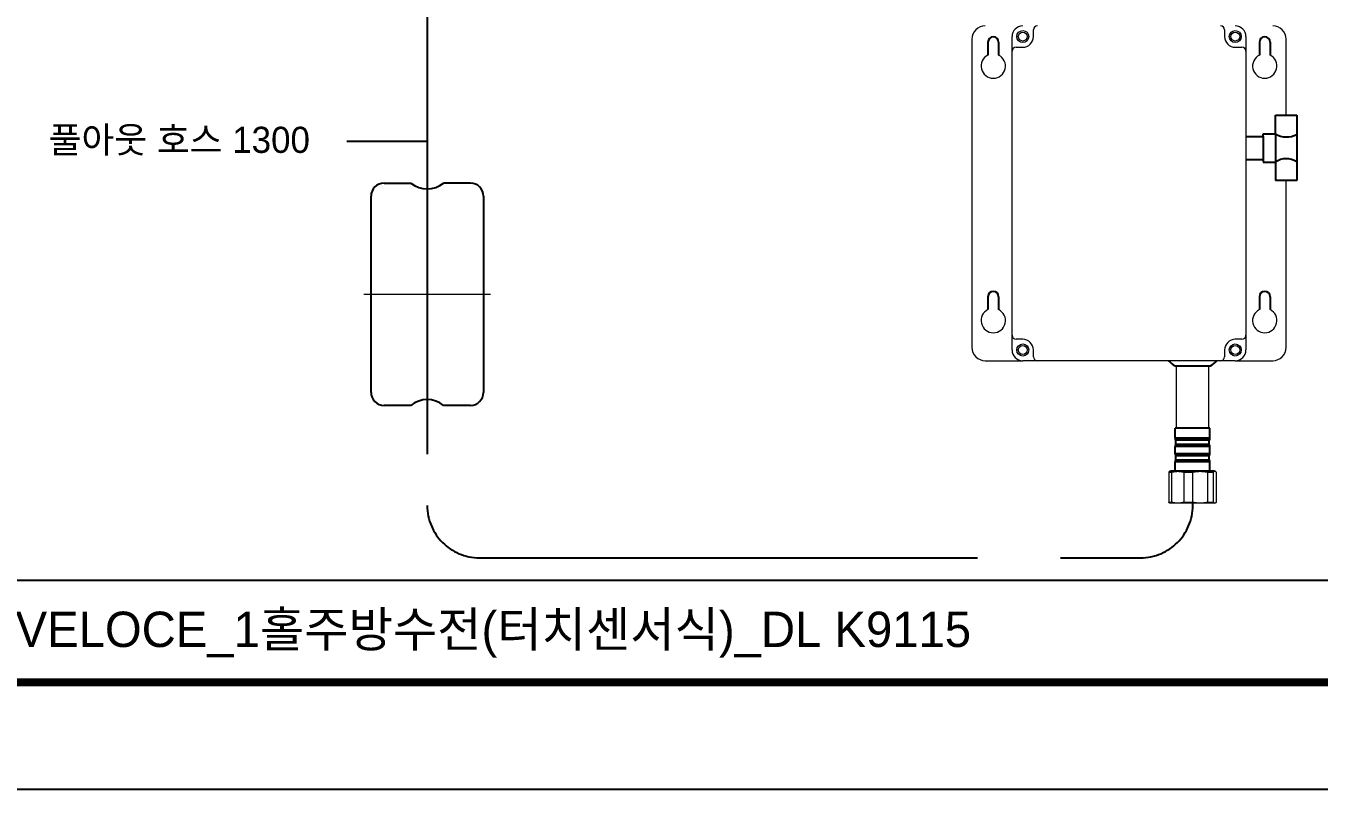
# Model space of a CAD drawing. Extents: x 0 to 1302, y 0 to 954.
# Drawn here: x 449.2 to 943.9, y 0 to 291.8 of the extents above; entities that cross this region are included whole.
import ezdxf

# ---------------------------------------------------------------- set-up
doc = ezdxf.new("R2010")
doc.units = 0
doc.header["$LTSCALE"] = 10
doc.header["$MEASUREMENT"] = 0
doc.linetypes.add('CENTER2', pattern=[28.575, 19.05, -3.175, 3.175, -3.175])
doc.layers.get('0').update_dxf_attribs({"linetype": 'CONTINUOUS'})
doc.layers.add('CEN', color=1, linetype='CENTER2')
doc.layers.add('Cneter', color=1, linetype='CENTER2', lineweight=13)
doc.layers.add('외형선(ISO)', color=7, linetype='CONTINUOUS', lineweight=50)
doc.styles.add('Daelim Dimension', font='')
doc.styles.get('Daelim Dimension').set_extended_font_data('나눔고딕')

msp = doc.modelspace()

# ---------------------------------------------------------------- linework, layer by layer
for p, q in [((817.18206, 285.51901), (817.18206, 280.5981)), ((821.28371, 285.51901), (821.28371, 280.5981)), ((920.9982, 285.51901), (920.9982, 280.5981)), ((925.09984, 285.51901), (925.09984, 280.5981)), ((927.13434, 250.5041), (927.13434, 257.67244)), ((927.13434, 257.67244), (935.33009, 257.67244)), ((935.33009, 257.67244), (935.33009, 232.72123)), ((915.88102, 249.47792), (922.4941, 249.47792)), ((922.4941, 249.47792), (922.4941, 250.5041)), ((922.4941, 250.5041), (927.13434, 250.5041)), ((922.4941, 249.47792), (922.4941, 239.6513)), ((927.13434, 250.5041), (927.13434, 232.72123)), ((915.88102, 240.67747), (922.4941, 240.67747)), ((922.4941, 239.6513), (927.13434, 239.6513)), ((935.33009, 232.72123), (927.13434, 232.72123)), ((586.23118, 231.68152), (596.48118, 231.68152)), ((619.23118, 231.68152), (608.98118, 231.68152)), ((581.23118, 151.68152), (581.23118, 226.68152)), ((624.23118, 226.68152), (624.23118, 151.68152)), ((817.18206, 188.23901), (817.18206, 183.3181)), ((821.28371, 188.23901), (821.28371, 183.3181)), ((920.9982, 188.23901), (920.9982, 183.3181)), ((925.09984, 188.23901), (925.09984, 183.3181)), ((888.75737, 161.82729), (902.27235, 161.82729)), ((596.48118, 146.68152), (586.23118, 146.68152)), ((619.23118, 146.68152), (608.98118, 146.68152))]:
    msp.add_line(p, q)
at = {"color": 7, "linetype": 'Continuous'}
for p, q in [((902.06937, 137.9343), (888.75737, 137.9343)), ((888.75737, 134.11125), (888.75737, 137.9343)), ((902.06937, 134.11125), (888.75737, 134.11125)), ((902.06937, 134.11125), (902.06937, 137.9343)), ((902.06937, 130.99845), (888.75737, 130.99845)), ((888.75737, 128.17205), (888.75737, 130.99845)), ((901.82285, 133.44484), (889.00389, 133.44484)), ((889.06457, 133.37405), (889.00389, 133.44484)), ((889.00389, 131.66486), (889.06457, 131.73565)), ((901.82285, 131.66486), (889.00389, 131.66486)), ((901.76217, 133.37405), (889.06457, 133.37405)), ((889.06457, 131.73565), (889.06457, 133.37405)), ((901.76217, 131.73565), (889.06457, 131.73565)), ((901.76217, 133.37405), (901.82285, 133.44484)), ((901.76217, 131.73565), (901.76217, 133.37405)), ((901.82285, 131.66486), (901.76217, 131.73565)), ((902.06937, 128.17205), (902.06937, 130.99845)), ((902.06937, 128.17205), (888.75737, 128.17205)), ((902.06937, 125.05925), (888.75737, 125.05925)), ((888.75737, 121.5503), (888.75737, 125.05925)), ((901.82285, 127.50564), (889.00389, 127.50564)), ((889.06457, 127.43485), (889.00389, 127.50564)), ((889.00389, 125.72566), (889.06457, 125.79645)), ((901.82285, 125.72566), (889.00389, 125.72566)), ((901.76217, 127.43485), (889.06457, 127.43485)), ((889.06457, 125.79645), (889.06457, 127.43485)), ((901.76217, 125.79645), (889.06457, 125.79645)), ((901.76217, 127.43485), (901.82285, 127.50564)), ((901.76217, 125.79645), (901.76217, 127.43485)), ((901.82285, 125.72566), (901.76217, 125.79645)), ((902.06937, 121.5503), (902.06937, 125.05925)), ((903.73337, 121.5503), (887.09337, 121.5503)), ((902.06937, 121.5503), (888.75737, 121.5503))]:
    msp.add_line(p, q, dxfattribs=at)
at = {"color": 5}
msp.add_line((20.93638, 79.93378), (1069.31095, 79.93378), dxfattribs=at)
at = {"ltscale": 0.5}
msp.add_lwpolyline([(0, 0), (1302, 0), (1302, 954), (0, 954)], close=True, dxfattribs=at)
at = {"color": 5, "linetype": 'ByBlock', "lineweight": 200, "const_width": 3}
msp.add_lwpolyline([(20.93638, 40.84943), (1280.93638, 40.84943), (1280.93638, 931.84943), (20.93638, 931.84943)], close=True, dxfattribs=at)
for centre, radius, start, end in [((819.23288, 285.51901), 2.05082, 0, 180), ((923.04902, 285.51901), 2.05082, 0, 180), ((931.39858, 257.63483), 8.30849, 239.1202228, 298.2416738), ((931.36084, 233.75565), 7.2541, 56.8266824, 125.6361119), ((586.23118, 226.68152), 5, 90, 180), ((602.73118, 239.34458), 9.88863, 230.7992827, 309.2007173), ((619.23118, 226.68152), 5, 0, 90), ((819.23288, 188.23901), 2.05082, 0, 180), ((923.04902, 188.23901), 2.05082, 0, 180), ((895.51486, 173.15526), 13.1904, 225.3112507, 239.1825911), ((895.51486, 173.15526), 13.1904, 300.8174089, 314.6887493), ((586.23118, 151.68152), 5, 180, 270), ((602.73118, 139.01846), 9.88863, 50.7992827, 129.2007173), ((619.23118, 151.68152), 5, 270, 0)]:
    msp.add_arc(centre, radius, start, end)
at = {"color": 7, "linetype": 'Continuous'}
for centre, start, end in [((889.78137, 134.11125), 180, 220.6012946), ((901.04537, 134.11125), 319.3987054, 0), ((889.78137, 130.99845), 139.3987054, 180), ((901.04537, 130.99845), 0, 40.6012946), ((889.78137, 128.17205), 180, 220.6012946), ((889.78137, 125.05925), 139.3987054, 180), ((901.04537, 128.17205), 319.3987054, 0), ((901.04537, 125.05925), 0, 40.6012946)]:
    msp.add_arc(centre, 1.024, start, end, dxfattribs=at)
at = {"layer": 'CEN', "linetype": 'CENTER2'}
for p, q in [((602.73118, 318.48745), (602.73118, 108.42683)), ((602.73118, 247.5666), (571.96453, 247.5666)), ((895.41337, 109.2623), (895.41337, 108.42683)), ((622.73118, 88.42683), (875.51963, 88.42683))]:
    msp.add_line(p, q, dxfattribs=at)
for centre, start, end in [((622.73118, 108.42683), 180, 270), ((875.51963, 108.42683), 270, 0)]:
    msp.add_arc(centre, 20, start, end, dxfattribs=at)
at = {"layer": 'Cneter', "linetype": 'CENTER2'}
msp.add_line((578.49703, 189.18152), (626.96534, 189.18152), dxfattribs=at)
at = {"layer": '외형선(ISO)', "lineweight": 5}
for p, q in [((826.40088, 282.04971), (826.40088, 287.68171)), ((834.59288, 289.72971), (834.59288, 290.24171)), ((834.59288, 287.68171), (834.59288, 289.72971)), ((907.68902, 290.24171), (907.68902, 289.72971)), ((907.68902, 289.72971), (907.68902, 287.68171)), ((915.88102, 287.68171), (915.88102, 282.04971)), ((811.04088, 286.65771), (811.04088, 168.89771)), ((826.40088, 173.50571), (826.40088, 282.04971)), ((827.93688, 283.58571), (828.44888, 283.58571)), ((828.44888, 283.58571), (830.49688, 283.58571)), ((911.78502, 283.58571), (913.83302, 283.58571)), ((913.83302, 283.58571), (914.34502, 283.58571)), ((915.88102, 282.04971), (915.88102, 173.50571)), ((931.24102, 257.67244), (931.24102, 286.65771)), ((931.24102, 168.89771), (931.24102, 232.72123)), ((826.40088, 167.87371), (826.40088, 173.50571)), ((915.88102, 173.50571), (915.88102, 167.87371)), ((828.44888, 171.96971), (827.93688, 171.96971)), ((830.49688, 171.96971), (828.44888, 171.96971)), ((913.83302, 171.96971), (911.78502, 171.96971)), ((914.34502, 171.96971), (913.83302, 171.96971)), ((816.16088, 163.77771), (830.49688, 163.77771)), ((836.12888, 163.77771), (830.49688, 163.77771)), ((834.59288, 165.82571), (834.59288, 167.87371)), ((834.59288, 165.31371), (834.59288, 165.82571)), ((906.15302, 163.77771), (836.12888, 163.77771)), ((911.78502, 163.77771), (906.15302, 163.77771)), ((907.68902, 167.87371), (907.68902, 165.82571)), ((907.68902, 165.82571), (907.68902, 165.31371)), ((911.78502, 163.77771), (926.12102, 163.77771)), ((889.35657, 137.9343), (889.35657, 161.82729)), ((901.65453, 137.9343), (901.65453, 161.70864)), ((886.31176, 121.19558), (887.48574, 121.19558)), ((886.31176, 121.19558), (886.31176, 109.61702)), ((886.81177, 121.5503), (886.57095, 121.41126)), ((904.01497, 121.5503), (886.81177, 121.5503)), ((887.48574, 109.61702), (887.48574, 121.19558)), ((892.1162, 121.19558), (895.51963, 121.19558)), ((892.1162, 121.19558), (892.1162, 109.61702)), ((895.51963, 109.61702), (895.51963, 121.19558)), ((901.2178, 121.19558), (903.44726, 121.19558)), ((901.2178, 121.19558), (901.2178, 109.61702)), ((903.44726, 109.61702), (903.44726, 121.19558)), ((904.01497, 121.5503), (904.25579, 121.41126)), ((904.51497, 121.19558), (904.51497, 109.61702)), ((887.48574, 109.61702), (886.31176, 109.61702)), ((886.81177, 109.2623), (886.57095, 109.40134)), ((904.01497, 109.2623), (886.81177, 109.2623)), ((895.51963, 109.61702), (892.1162, 109.61702)), ((903.44726, 109.61702), (901.2178, 109.61702)), ((904.01497, 109.2623), (904.25579, 109.40134))]:
    msp.add_line(p, q, dxfattribs=at)
for centre, radius in [((830.49688, 287.68171), 2.304), ((830.49688, 287.68171), 1.6896), ((911.78502, 287.68171), 2.304), ((911.78502, 287.68171), 1.6896), ((830.49688, 167.87371), 2.304), ((830.49688, 167.87371), 1.6896), ((911.78502, 167.87371), 2.304), ((911.78502, 167.87371), 1.6896)]:
    msp.add_circle(centre, radius, dxfattribs=at)
for centre, radius, start, end in [((816.16088, 286.65771), 5.12, 90, 180), ((830.49688, 287.68171), 4.096, 90, 180), ((830.49688, 287.68171), 4.096, 270, 0), ((836.12888, 290.24171), 1.536, 90, 180), ((906.15302, 290.24171), 1.536, 0, 90), ((911.78502, 287.68171), 4.096, 180, 270), ((911.78502, 287.68171), 4.096, 0, 90), ((926.12102, 286.65771), 5.12, 0, 90), ((827.93688, 282.04971), 1.536, 90, 180), ((914.34502, 282.04971), 1.536, 0, 90), ((819.23288, 276.41771), 4.65634, 116.1317423, 63.8682577), ((923.04902, 276.41771), 4.65634, 116.1317423, 63.8682577), ((819.23288, 179.13771), 4.65634, 116.1317423, 63.8682577), ((923.04902, 179.13771), 4.65634, 116.1317423, 63.8682577), ((827.93688, 173.50571), 1.536, 180, 270), ((914.34502, 173.50571), 1.536, 270, 0), ((816.16088, 168.89771), 5.12, 180, 270), ((830.49688, 167.87371), 4.096, 0, 90), ((911.78502, 167.87371), 4.096, 90, 180), ((926.12102, 168.89771), 5.12, 270, 0), ((830.49688, 167.87371), 4.096, 180, 270), ((836.12888, 165.31371), 1.536, 180, 270), ((906.15302, 165.31371), 1.536, 270, 0), ((911.78502, 167.87371), 4.096, 270, 0)]:
    msp.add_arc(centre, radius, start, end, dxfattribs=at)
for points, weights in [([(886.57095, 121.41126), (886.44404, 121.33799), (886.31176, 121.19558)], [2.32205879229, 2.30538411154, 2.27365044118]), ([(887.48574, 121.19558), (889.80097, 121.77036), (892.1162, 121.19558)], [2.27365044118, 2.40739458478, 2.27365044118]), ([(895.51963, 121.19558), (898.36872, 121.77036), (901.2178, 121.19558)], [2.27365044118, 2.40739458478, 2.27365044118]), ([(904.51497, 121.19558), (903.98112, 121.77036), (903.44726, 121.19558)], [2.27365044118, 2.40739458478, 2.27365044118]), ([(886.57095, 109.40134), (886.44404, 109.47461), (886.31176, 109.61702)], [2.29450394792, 2.27802713823, 2.24667003729]), ([(892.1162, 109.61702), (889.80097, 109.04224), (887.48574, 109.61702)], [2.24668823646, 2.37884636801, 2.24668823646]), ([(901.2178, 109.61702), (898.36872, 109.04224), (895.51963, 109.61702)], [2.24668823646, 2.37884636801, 2.24668823646]), ([(904.51497, 109.61702), (903.98112, 109.04224), (903.44726, 109.61702)], [2.24667003729, 2.37882709831, 2.24667003729])]:
    msp.add_rational_spline(points, weights, degree=2, dxfattribs=at)

# ---------------------------------------------------------------- texts
at = {"color": 2, "insert": (507.90796, 247.68418), "char_height": 10, "attachment_point": 5, "style": 'Daelim Dimension'}
msp.add_mtext('풀아웃 호스 1300', dxfattribs=at)
at = {"color": 2, "insert": (254.6809, 67.84152), "char_height": 13.5132543, "width": 675.5046103, "attachment_point": 1, "style": 'Daelim Dimension'}
msp.add_mtext('대림B&Co Single lever_VELOCE_1홀주방수전(터치센서식)_DL K9115', dxfattribs=at)

doc.saveas('drawing.dxf')
